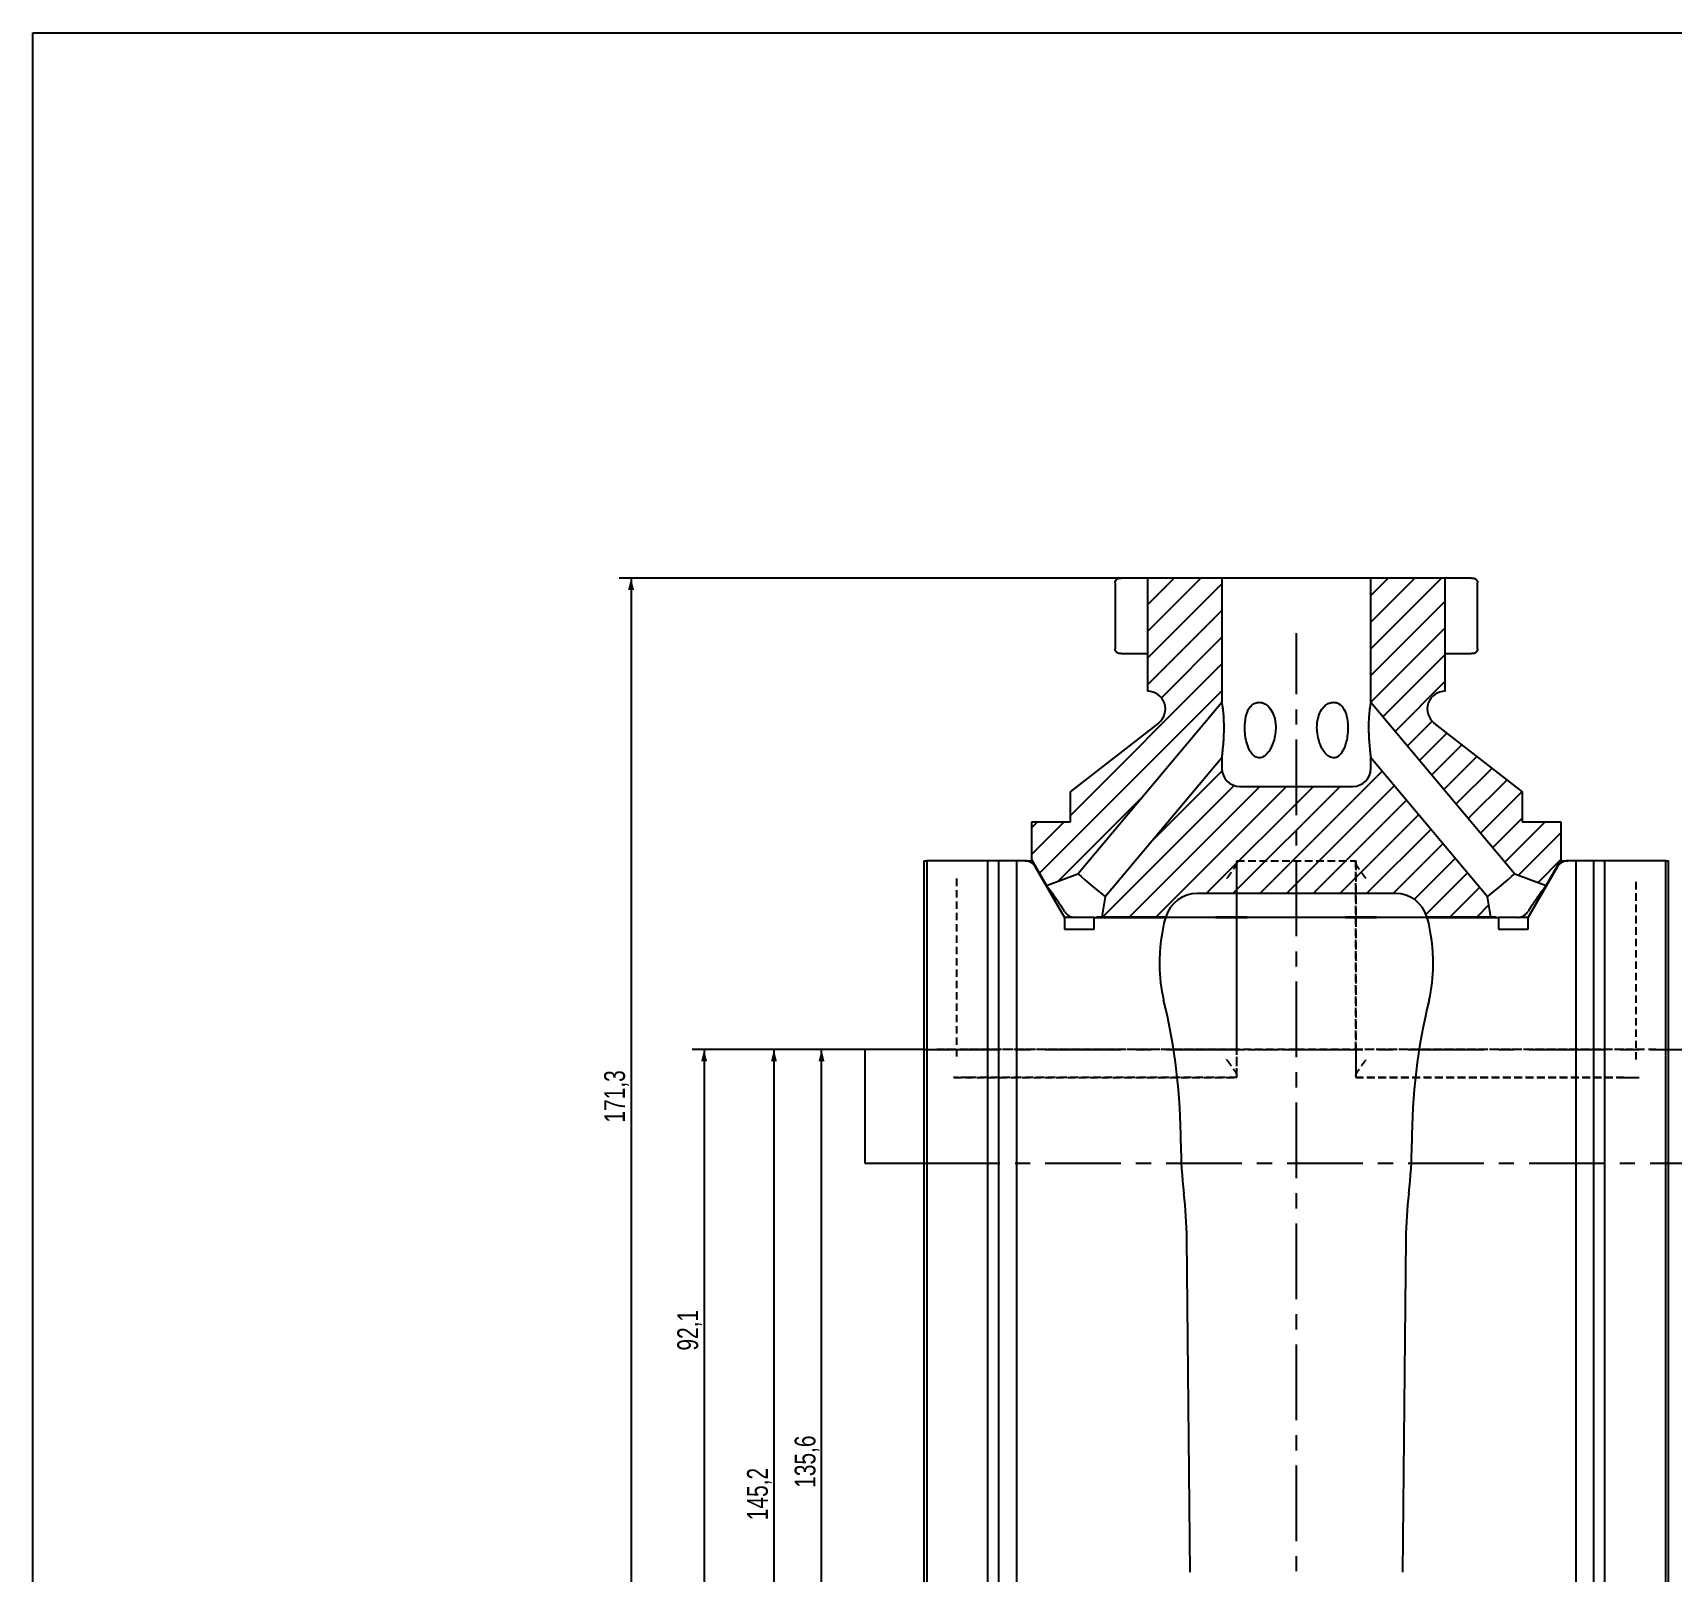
# Model space of a CAD drawing. Header units: millimetres. Extents: x 8 to 832, y 8 to 586.
# Drawn here: x 8 to 283.4, y 327.4 to 586 of the extents above; entities that cross this region are included whole.
import ezdxf

# ---------------------------------------------------------------- set-up
doc = ezdxf.new("R2010")
doc.units = ezdxf.units.MM
doc.linetypes.add('CENTERX2', pattern=[20.32, 12.7, -2.54, 2.54, -2.54])
doc.linetypes.add('HIDDEN', pattern=[1.905, 1.27, -0.635])
for name, color, linetype in [('CENTERLINE', 4, 'CENTERX2'), ('DIMENSIONS', 2, 'Continuous'), ('HATCH', 3, 'Continuous'), ('HIDDEN', 3, 'HIDDEN')]:
    doc.layers.add(name, color=color, linetype=linetype)
doc.layers.add('OUTLINE', color=7, linetype='Continuous', lineweight=25)
doc.styles.add('SLDTEXTSTYLE0', font='TXT', dxfattribs={"width": 0.75})
doc.dimstyles.new('SLDDIMSTYLE0', dxfattribs={"dimtxt": 3.5, "dimasz": 2, "dimexe": 0, "dimexo": 0.0625, "dimgap": 0.875, "dimtad": 1, "dimrnd": 1e-09, "dimzin": 12, "dimdsep": 46, "dimtxsty": 'SLDTEXTSTYLE0', "dimsah": 1, "dimcen": 0.09, "dimadec": 0, "dimazin": 3, "dimtfac": 1, "dimtofl": 0, "dimtmove": 0, "dimatfit": 3, "dimfxl": 0, "dimfrac": 2, "dimtolj": 1, "dimtzin": 12, "dimarcsym": 0})
doc.dimstyles.new('SLDDIMSTYLE1', dxfattribs={"dimtxt": 3.5, "dimasz": 2, "dimexe": 0, "dimexo": 0.0625, "dimgap": 0.875, "dimtad": 1, "dimdec": 1, "dimrnd": 1e-09, "dimzin": 12, "dimdsep": 46, "dimtxsty": 'SLDTEXTSTYLE0', "dimsah": 1, "dimcen": 0.09, "dimadec": 0, "dimazin": 3, "dimtfac": 1, "dimtdec": 1, "dimtofl": 0, "dimtmove": 0, "dimatfit": 3, "dimfxl": 0, "dimfrac": 2, "dimtolj": 1, "dimtzin": 12, "dimarcsym": 0})

# ---------------------------------------------------------------- blocks, each defined once
blk = doc.blocks.new('SW_HATCH_0')
at = {"layer": 'HATCH', "color": 0}
for p, q in [((-1.72, 290.14), (-10.7, 281.16)), ((-6.21, 290.14), (-10.7, 285.65)), ((38.69, 290.14), (26.8, 278.25)), ((34.2, 290.14), (26.8, 282.74)), ((29.71, 290.14), (26.8, 287.23)), ((1.8, 289.17), (-10.7, 276.67)), ((1.8, 284.68), (-10.7, 272.18)), ((39.3, 286.26), (26.8, 273.76)), ((39.3, 281.77), (26.8, 269.27)), ((1.8, 280.19), (-8.37, 270.02)), ((1.8, 275.7), (-23.7, 250.2)), ((39.3, 277.28), (28.85, 266.83)), ((39.3, 272.79), (30.9, 264.38)), ((1.8, 271.21), (-28.87, 240.54)), ((37.1, 266.1), (32.95, 261.94)), ((39.6, 264.1), (34.99, 259.5)), ((42.12, 262.14), (37.04, 257.06)), ((44.64, 260.17), (39.09, 254.62)), ((1.82, 257.76), (-9.65, 246.29)), ((28.69, 257.68), (8.14, 237.14)), ((47.17, 258.2), (41.14, 252.18)), ((49.69, 256.24), (43.19, 249.73)), ((-11.49, 253.43), (-25.69, 239.23)), ((3.85, 255.29), (-18.21, 233.24)), ((8.18, 255.14), (-13.72, 233.24)), ((12.67, 255.14), (-9.23, 233.24)), ((17.16, 255.14), (-0.84, 237.14)), ((21.65, 255.14), (3.65, 237.14)), ((30.74, 255.24), (12.63, 237.14)), ((52.21, 254.27), (45.24, 247.29)), ((32.78, 252.8), (17.12, 237.14)), ((-24.76, 249.14), (-30.2, 243.7)), ((-29.25, 249.14), (-30.2, 248.19)), ((34.83, 250.36), (21.61, 237.14)), ((36.88, 247.92), (26.1, 237.14)), ((52.3, 249.87), (47.29, 244.85)), ((56.06, 249.14), (49.33, 242.41)), ((38.93, 245.48), (30.59, 237.14)), ((58.8, 247.39), (51.62, 240.2)), ((40.98, 243.03), (34.1, 236.15)), ((58.8, 242.9), (54.91, 239)), ((43.03, 240.59), (36.08, 233.64)), ((45.08, 238.15), (40.16, 233.24)), ((46.64, 235.23), (44.65, 233.24))]:
    blk.add_line(p, q, dxfattribs=at)
blk = doc.blocks.new('_D_1')
at = {"layer": 'DIMENSIONS'}
for p, q in [((156.77, 415.21), (118.78, 415.21)), ((120.78, 415.21), (120.78, 323.11)), ((128.89, 323.11), (118.78, 323.11))]:
    blk.add_line(p, q, dxfattribs=at)
for points in [[(120.78, 415.21), (120.28, 413.21), (121.28, 413.21)], [(120.78, 323.11), (121.28, 325.11), (120.28, 325.11)]]:
    blk.add_solid(points, dxfattribs=at)
at = {"layer": 'DIMENSIONS', "insert": (116.27, 364.64), "char_height": 3.5, "attachment_point": 1, "rotation": 90, "style": 'SLDTEXTSTYLE0'}
blk.add_mtext('92,1', dxfattribs=at)
blk = doc.blocks.new('_D_3')
at = {"layer": 'DIMENSIONS'}
for p, q in [((146.77, 415.21), (130.51, 415.21)), ((132.51, 415.21), (132.51, 324.61)), ((132.51, 321.61), (132.51, 270.01)), ((146.77, 270.01), (130.51, 270.01))]:
    blk.add_line(p, q, dxfattribs=at)
for points in [[(132.51, 415.21), (132.01, 413.21), (133.01, 413.21)], [(132.51, 270.01), (133.01, 272.01), (132.01, 272.01)]]:
    blk.add_solid(points, dxfattribs=at)
at = {"layer": 'DIMENSIONS', "insert": (127.99, 336.15), "char_height": 3.5, "attachment_point": 1, "rotation": 90, "style": 'SLDTEXTSTYLE0'}
blk.add_mtext('145,2', dxfattribs=at)
blk = doc.blocks.new('_D_4')
at = {"layer": 'DIMENSIONS'}
for p, q in [((206.77, 494.41), (106.51, 494.41)), ((108.51, 494.41), (108.51, 323.11)), ((128.89, 323.11), (106.51, 323.11))]:
    blk.add_line(p, q, dxfattribs=at)
for points in [[(108.51, 494.41), (108.01, 492.41), (109.01, 492.41)], [(108.51, 323.11), (109.01, 325.11), (108.01, 325.11)]]:
    blk.add_solid(points, dxfattribs=at)
at = {"layer": 'DIMENSIONS', "insert": (103.99, 402.94), "char_height": 3.5, "attachment_point": 1, "rotation": 90, "style": 'SLDTEXTSTYLE0'}
blk.add_mtext('171,3', dxfattribs=at)
blk = doc.blocks.new('_D_8')
at = {"layer": 'DIMENSIONS'}
for p, q in [((146.77, 415.21), (138.51, 415.21)), ((140.51, 279.61), (140.51, 415.21)), ((219.27, 279.61), (138.51, 279.61))]:
    blk.add_line(p, q, dxfattribs=at)
for points in [[(140.51, 415.21), (140.01, 413.21), (141.01, 413.21)], [(140.51, 279.61), (141.01, 281.61), (140.01, 281.61)]]:
    blk.add_solid(points, dxfattribs=at)
at = {"layer": 'DIMENSIONS', "insert": (135.99, 341.59), "char_height": 3.5, "attachment_point": 1, "rotation": 90, "style": 'SLDTEXTSTYLE0'}
blk.add_mtext('135,6', dxfattribs=at)

msp = doc.modelspace()

# ---------------------------------------------------------------- linework, layer by layer
at = {"layer": 'CENTERLINE'}
for p, q in [((220.272, 129.442), (220.272, 485.135)), ((157.772, 415.212), (419.772, 415.212)), ((157.772, 396.112), (409.772, 396.112))]:
    msp.add_line(p, q, dxfattribs=at)
at = {"layer": 'HIDDEN'}
for p, q in [((210.272, 446.912), (230.272, 446.912)), ((210.272, 415.212), (210.272, 446.912)), ((210.272, 410.81), (210.272, 446.613)), ((230.272, 415.212), (230.272, 446.912)), ((230.272, 446.613), (230.272, 410.81)), ((163.162, 443.912), (163.162, 413.512)), ((277.383, 413.512), (277.383, 443.912)), ((220.272, 415.212), (159.859, 415.212)), ((162.708, 415.212), (159.859, 415.212)), ((162.708, 415.212), (165.261, 415.212)), ((210.272, 415.212), (165.261, 415.212)), ((210.272, 410.512), (210.272, 415.212)), ((210.272, 415.212), (220.272, 415.212)), ((280.686, 415.212), (220.272, 415.212)), ((220.272, 415.212), (230.272, 415.212)), ((230.272, 415.212), (230.272, 410.512)), ((275.283, 415.212), (230.272, 415.212)), ((275.283, 415.212), (277.836, 415.212)), ((280.686, 415.212), (277.836, 415.212)), ((165.261, 410.512), (162.703, 410.512)), ((162.763, 410.512), (162.708, 410.512)), ((162.763, 410.512), (210.272, 410.512)), ((210.272, 410.512), (165.261, 410.512)), ((275.283, 410.512), (230.272, 410.512)), ((230.272, 410.512), (277.782, 410.512)), ((275.283, 410.512), (277.842, 410.512)), ((277.836, 410.512), (277.782, 410.512))]:
    msp.add_line(p, q, dxfattribs=at)
for points, knots in [([(210.272, 446.613), (210.253, 446.514), (210.209, 446.291), (209.866, 445.732), (209.299, 444.927), (208.819, 444.273), (208.565, 443.915), (208.563, 443.912)], [0, 0, 0, 0, 0.16033905, 0.36262779, 0.64738162, 0.99707664, 1, 1, 1, 1]), ([(210.272, 446.613), (210.272, 446.699), (210.272, 446.872), (210.272, 446.898), (210.272, 446.912)], [0, 0, 0, 0, 0.4918953, 1, 1, 1, 1]), ([(230.272, 446.912), (230.272, 446.882), (230.272, 446.843), (230.272, 446.659), (230.272, 446.613)], [0, 0, 0, 0, 0.7537954, 1, 1, 1, 1]), ([(231.981, 443.912), (231.979, 443.915), (231.726, 444.273), (231.246, 444.927), (230.679, 445.732), (230.336, 446.291), (230.292, 446.514), (230.272, 446.613)], [0, 0, 0, 0, 0.0029234, 0.3526184, 0.6373722, 0.8396609, 1, 1, 1, 1]), ([(208.563, 413.512), (208.565, 413.509), (208.819, 413.15), (209.299, 412.496), (209.866, 411.691), (210.209, 411.132), (210.253, 410.909), (210.272, 410.81)], [0, 0, 0, 0, 0.0029234, 0.3526173, 0.6373716, 0.8396607, 1, 1, 1, 1]), ([(230.272, 410.81), (230.292, 410.909), (230.336, 411.132), (230.679, 411.691), (231.246, 412.496), (231.726, 413.15), (231.979, 413.509), (231.981, 413.512)], [0, 0, 0, 0, 0.1603393, 0.3626284, 0.6473827, 0.9970766, 1, 1, 1, 1]), ([(210.272, 410.512), (210.272, 410.541), (210.272, 410.58), (210.272, 410.765), (210.272, 410.81)], [0, 0, 0, 0, 0.75379565, 1, 1, 1, 1]), ([(230.272, 410.81), (230.272, 410.725), (230.272, 410.551), (230.272, 410.525), (230.272, 410.512)], [0, 0, 0, 0, 0.4918962, 1, 1, 1, 1])]:
    msp.add_open_spline(points, degree=3, knots=knots, dxfattribs=at)
at = {"layer": 'OUTLINE'}
for p, q in [((8, 586), (832, 586)), ((8, 8), (8, 586)), ((189.838, 493.599), (189.838, 482.524)), ((190.661, 494.412), (190.838, 494.412)), ((195.272, 494.412), (190.838, 494.412)), ((195.272, 494.412), (195.272, 481.712)), ((207.772, 494.412), (195.272, 494.412)), ((207.772, 494.412), (207.772, 473.541)), ((232.772, 494.412), (207.772, 494.412)), ((232.772, 473.541), (232.772, 494.412)), ((245.272, 494.412), (232.772, 494.412)), ((245.272, 481.712), (245.272, 494.412)), ((249.706, 494.412), (245.272, 494.412)), ((249.706, 494.412), (249.883, 494.412)), ((250.706, 482.524), (250.706, 493.599)), ((190.838, 481.712), (190.661, 481.712)), ((190.838, 481.712), (195.272, 481.712)), ((195.272, 481.712), (195.272, 475.412)), ((245.272, 475.412), (245.272, 481.712)), ((245.272, 481.712), (249.706, 481.712)), ((249.883, 481.712), (249.706, 481.712)), ((183.574, 444.702), (207.772, 473.541)), ((232.772, 473.541), (256.971, 444.702)), ((197.116, 470.045), (182.272, 458.477)), ((258.272, 458.477), (243.428, 470.045)), ((207.772, 464.207), (188.17, 440.846)), ((207.772, 464.207), (207.772, 462.412)), ((232.772, 462.412), (232.772, 464.207)), ((252.375, 440.846), (232.772, 464.207)), ((182.272, 458.477), (182.272, 453.412)), ((210.772, 459.412), (229.772, 459.412)), ((258.272, 453.412), (258.272, 458.477)), ((175.772, 453.412), (175.772, 447.111)), ((182.272, 453.412), (175.772, 453.412)), ((264.772, 453.412), (258.272, 453.412)), ((264.772, 447.111), (264.772, 453.412)), ((157.772, 219.962), (157.772, 446.912)), ((157.772, 446.912), (158.21, 446.912)), ((158.21, 446.912), (158.21, 219.962)), ((168.452, 446.912), (158.21, 446.912)), ((168.452, 219.962), (168.452, 446.912)), ((170.272, 446.912), (168.452, 446.912)), ((170.272, 219.962), (170.272, 446.912)), ((173.272, 446.912), (170.272, 446.912)), ((173.272, 446.912), (173.272, 219.962)), ((174.683, 446.912), (173.272, 446.912)), ((174.683, 446.912), (175.888, 446.912)), ((175.772, 447.111), (178.276, 442.774)), ((262.268, 442.774), (264.772, 447.111)), ((264.657, 446.912), (265.862, 446.912)), ((267.272, 446.912), (265.862, 446.912)), ((267.272, 219.962), (267.272, 446.912)), ((270.272, 446.912), (267.272, 446.912)), ((270.272, 219.962), (270.272, 446.912)), ((272.092, 446.912), (270.272, 446.912)), ((272.092, 219.962), (272.092, 446.912)), ((282.335, 446.912), (272.092, 446.912)), ((282.335, 219.962), (282.335, 446.912)), ((282.335, 446.912), (282.772, 446.912)), ((282.772, 219.962), (282.772, 446.912)), ((176.415, 445.912), (181.322, 437.412)), ((178.276, 442.774), (183.574, 444.702)), ((256.971, 444.702), (262.268, 442.774)), ((259.222, 437.412), (264.13, 445.912)), ((188.17, 440.846), (187.582, 437.512)), ((236.931, 441.412), (203.614, 441.412)), ((252.963, 437.512), (252.375, 440.846)), ((181.322, 437.412), (181.322, 435.412)), ((183.054, 437.412), (181.322, 437.412)), ((181.322, 435.412), (186.322, 435.412)), ((186.322, 437.412), (183.054, 437.412)), ((186.322, 435.412), (186.322, 437.412)), ((186.322, 437.412), (198.272, 437.412)), ((186.707, 437.512), (187.582, 437.512)), ((187.582, 437.512), (198.352, 437.512)), ((198.272, 437.412), (198.478, 437.412)), ((198.352, 437.512), (198.558, 437.512)), ((198.478, 437.412), (198.528, 437.412)), ((198.528, 437.412), (198.558, 437.512)), ((206.802, 437.412), (198.528, 437.412)), ((206.696, 437.412), (211.998, 437.412)), ((206.802, 437.412), (206.817, 437.512)), ((206.817, 437.512), (212.013, 437.512)), ((211.973, 437.412), (211.998, 437.412)), ((211.998, 437.412), (212.013, 437.512)), ((228.546, 437.412), (211.998, 437.412)), ((228.531, 437.512), (233.728, 437.512)), ((228.546, 437.412), (228.531, 437.512)), ((228.572, 437.412), (228.546, 437.412)), ((228.546, 437.412), (233.742, 437.412)), ((233.742, 437.412), (233.728, 437.512)), ((242.016, 437.412), (233.742, 437.412)), ((241.987, 437.512), (242.193, 437.512)), ((242.016, 437.412), (241.987, 437.512)), ((242.067, 437.412), (242.016, 437.412)), ((242.067, 437.412), (242.272, 437.412)), ((242.193, 437.512), (252.963, 437.512)), ((242.272, 437.412), (254.222, 437.412)), ((252.963, 437.512), (253.838, 437.512)), ((257.49, 437.412), (254.222, 437.412)), ((254.222, 437.412), (254.222, 435.412)), ((254.222, 435.412), (259.222, 435.412)), ((259.222, 437.412), (257.658, 437.412)), ((259.222, 435.412), (259.222, 437.412)), ((157.772, 415.212), (147.772, 415.212)), ((147.772, 415.212), (147.772, 396.112)), ((147.772, 396.112), (157.772, 396.112)), ((202.422, 327.412), (201.872, 383.412)), ((238.672, 383.412), (238.122, 327.412))]:
    msp.add_line(p, q, dxfattribs=at)
at = {"layer": 'OUTLINE', "flags": 128}
for points in [[(183.574, 444.702), (183.712, 444.586), (184.111, 444.251), (184.723, 443.738), (185.473, 443.109), (186.271, 442.439), (187.021, 441.81), (187.632, 441.297), (188.031, 440.962), (188.17, 440.846)], [(252.375, 440.846), (252.513, 440.962), (252.912, 441.297), (253.524, 441.81), (254.274, 442.439), (255.072, 443.109), (255.822, 443.738), (256.433, 444.251), (256.832, 444.586), (256.971, 444.702)]]:
    msp.add_lwpolyline(points, dxfattribs=at)
at = {"layer": 'OUTLINE'}
for centre, radius, start, end in [((195.272, 472.412), 3, 307.92972, 90), ((245.272, 472.412), 3, 90, 232.07028), ((210.772, 462.412), 3, 180, 270), ((229.772, 462.412), 3, 270, 0), ((174.683, 444.912), 2, 30, 90), ((265.862, 444.912), 2, 90, 150), ((203.614, 435.912), 5.5, 90, 163.08761), ((236.931, 435.912), 5.5, 16.91239, 90), ((229.772, 429.412), 32.5, 165.74997, 180), ((210.772, 429.412), 32.5, 0, 14.25003), ((222.272, 429.412), 25, 180, 193.68555), ((218.272, 429.412), 25, 346.31445, 0), ((99.072, 399.412), 101.8, 0, 13.68555), ((341.472, 399.412), 101.8, 166.31445, 180), ((270.872, 399.412), 70, 180, 186.88504), ((169.672, 399.412), 70, 353.11496, 0), ((132.742, 382.733), 69.133, 0.56271, 6.88504), ((307.802, 382.733), 69.133, 173.11496, 179.43729)]:
    msp.add_arc(centre, radius, start, end, dxfattribs=at)
for points, knots in [([(189.854, 493.599), (189.85, 493.651), (189.839, 493.823), (189.951, 494.067), (190.161, 494.275), (190.401, 494.39), (190.575, 494.404), (190.661, 494.412)], [0, 0, 0, 0, 0.1351468, 0.448143, 0.6759745, 0.837603, 1, 1, 1, 1]), ([(249.883, 494.412), (249.97, 494.404), (250.143, 494.39), (250.383, 494.275), (250.593, 494.067), (250.706, 493.823), (250.694, 493.651), (250.691, 493.599)], [0, 0, 0, 0, 0.162397, 0.3240255, 0.551857, 0.8648532, 1, 1, 1, 1]), ([(190.661, 481.712), (190.575, 481.719), (190.401, 481.733), (190.161, 481.848), (189.951, 482.056), (189.839, 482.3), (189.85, 482.472), (189.854, 482.524)], [0, 0, 0, 0, 0.162397, 0.3240255, 0.551857, 0.8648532, 1, 1, 1, 1]), ([(250.691, 482.524), (250.694, 482.472), (250.706, 482.3), (250.593, 482.056), (250.383, 481.848), (250.143, 481.733), (249.97, 481.719), (249.883, 481.712)], [0, 0, 0, 0, 0.1351468, 0.448143, 0.6759745, 0.837603, 1, 1, 1, 1]), ([(207.772, 464.207), (207.775, 464.224), (207.78, 464.263), (207.828, 464.645), (207.931, 465.515), (208.084, 467.157), (208.166, 469.211), (208.096, 471.095), (207.967, 472.343), (207.854, 473.092), (207.784, 473.481), (207.776, 473.523), (207.772, 473.541)], [0, 0, 0, 0, 0.04274147, 0.09930736, 0.18466268, 0.33132004, 0.53897625, 0.68794398, 0.79361935, 0.87604807, 0.94575481, 1, 1, 1, 1]), ([(214.022, 473.541), (213.784, 473.512), (213.308, 473.454), (212.702, 473.013), (212.148, 472.267), (211.696, 470.983), (211.53, 469.026), (211.79, 467.027), (212.354, 465.506), (212.922, 464.697), (213.46, 464.302), (213.977, 464.173), (214.515, 464.266), (215.13, 464.64), (215.872, 465.517), (216.6, 467.156), (216.91, 469.211), (216.641, 471.095), (216.054, 472.343), (215.354, 473.092), (214.656, 473.481), (214.215, 473.523), (214.022, 473.541)], [0, 0, 0, 0, 0.0341271, 0.0681614, 0.1042321, 0.160011, 0.2397294, 0.3433484, 0.405717, 0.4463459, 0.4747473, 0.4980425, 0.5213826, 0.5496649, 0.5923411, 0.6656681, 0.7694937, 0.8439757, 0.8968121, 0.9380256, 0.9728781, 1, 1, 1, 1]), ([(226.522, 473.541), (226.278, 473.512), (225.791, 473.454), (225.107, 473.013), (224.444, 472.267), (223.863, 470.983), (223.637, 469.026), (223.99, 467.027), (224.697, 465.506), (225.36, 464.697), (225.947, 464.302), (226.482, 464.173), (227.007, 464.266), (227.574, 464.64), (228.213, 465.517), (228.789, 467.156), (229.017, 469.211), (228.818, 471.095), (228.36, 472.343), (227.772, 473.092), (227.145, 473.481), (226.712, 473.523), (226.522, 473.541)], [0, 0, 0, 0, 0.03412717, 0.0681615, 0.10423247, 0.16001104, 0.23972951, 0.34334848, 0.40571721, 0.44634576, 0.4747477, 0.49804232, 0.52138231, 0.5496647, 0.59234109, 0.66566818, 0.76949371, 0.84397573, 0.89681206, 0.9380254, 0.97287791, 1, 1, 1, 1]), ([(232.772, 473.541), (232.767, 473.512), (232.756, 473.454), (232.678, 473.013), (232.569, 472.267), (232.439, 470.983), (232.379, 469.026), (232.473, 467.027), (232.616, 465.506), (232.71, 464.696), (232.76, 464.302), (232.772, 464.209), (232.772, 464.207), (232.772, 464.207)], [0, 0, 0, 0, 0.0682492, 0.1363122, 0.2084481, 0.3199967, 0.4794209, 0.6866423, 0.81137, 0.8926208, 0.9494195, 0.9960058, 1, 1, 1, 1]), ([(181.346, 438.412), (180.961, 439), (180.122, 440.279), (179.054, 441.751), (178.383, 442.636), (178.309, 442.732), (178.276, 442.774)], [0, 0, 0, 0, 0.2453382, 0.5328775, 0.7957282, 1, 1, 1, 1]), ([(262.268, 442.774), (262.267, 442.772), (262.257, 442.76), (262.031, 442.467), (261.32, 441.519), (260.325, 440.133), (259.567, 438.975), (259.198, 438.412)], [0, 0, 0, 0, 0.0415006, 0.2792254, 0.5179818, 0.7654094, 1, 1, 1, 1]), ([(181.346, 438.412), (181.459, 438.259), (181.685, 437.954), (182.16, 437.62), (182.634, 437.438), (182.926, 437.42), (183.054, 437.412)], [0, 0, 0, 0, 0.2700092, 0.5409919, 0.7982527, 1, 1, 1, 1]), ([(257.49, 437.412), (257.544, 437.413), (257.773, 437.42), (258.194, 437.525), (258.694, 437.82), (259.019, 438.148), (259.158, 438.353), (259.198, 438.412)], [0, 0, 0, 0, 0.08558, 0.3624303, 0.6401892, 0.8973696, 1, 1, 1, 1])]:
    msp.add_open_spline(points, degree=3, knots=knots, dxfattribs=at)

# ---------------------------------------------------------------- block references
at = {"layer": 'HATCH'}
msp.add_blockref('SW_HATCH_0', (205.972, 204.275), dxfattribs=at)

# ---------------------------------------------------------------- dimensions: what is measured, and where the dimension line sits
at = {"layer": 'DIMENSIONS'}
for base, p1, p2, picture, middle in [((108.506, 323.112), (207.772, 494.412), (129.887, 323.112), '_D_4', (108.506, 408.762)), ((120.777, 323.112), (157.772, 415.212), (129.887, 323.112), '_D_1', (120.777, 369.162)), ((140.506, 415.212), (220.272, 279.612), (147.772, 415.212), '_D_8', (140.506, 347.412))]:
    dim = msp.add_linear_dim(base=base, p1=p1, p2=p2, angle=90, dimstyle='SLDDIMSTYLE0', dxfattribs=at)
    dim.commit()
    dim.dimension.update_dxf_attribs({"geometry": picture, "text_midpoint": middle, "dimtype": 160})
dim = msp.add_linear_dim(base=(132.506, 270.012), p1=(147.772, 415.212), p2=(147.772, 270.012), angle=90, text='<> ', dimstyle='SLDDIMSTYLE1', dxfattribs=at)
dim.commit()
dim.dimension.update_dxf_attribs({"geometry": '_D_3', "text_midpoint": (132.506, 342.612), "dimtype": 160})

doc.saveas('drawing.dxf')
